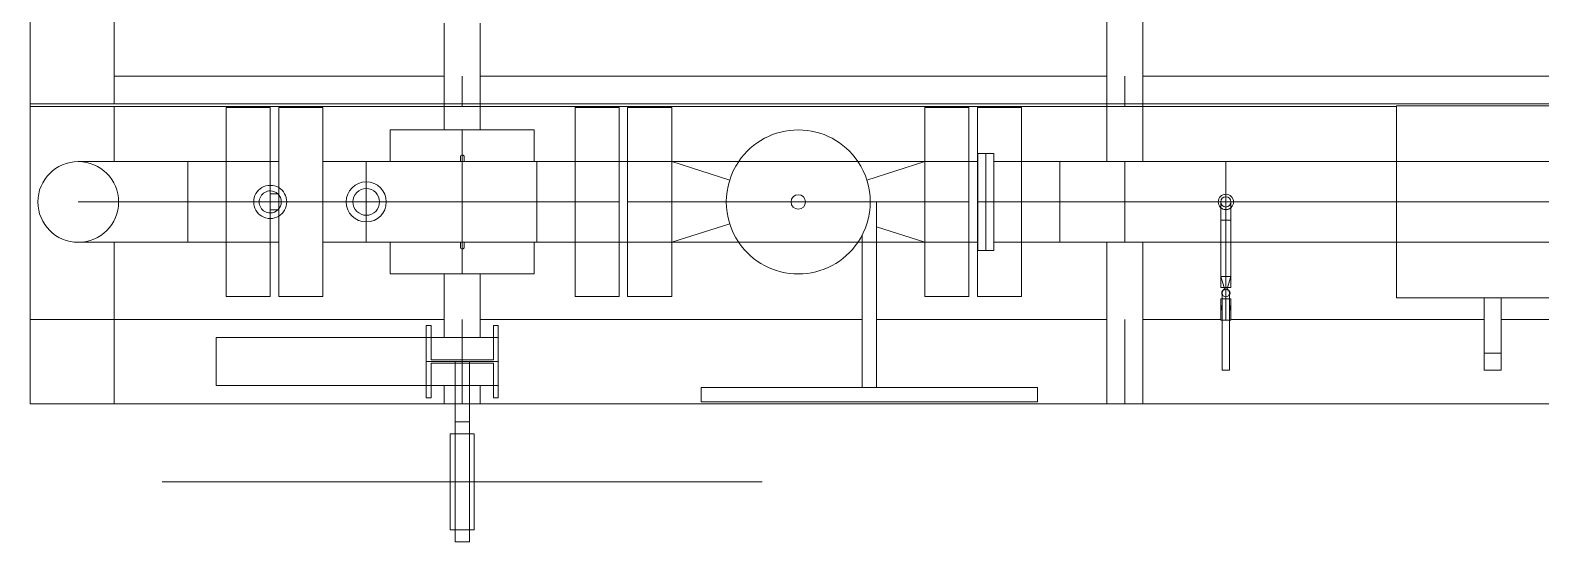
# Model space of a CAD drawing. Header units: inches. Extents: x -1128 to 651, y 96 to 845.
# Drawn here: x -1031.855 to -1029.015, y 707.2 to 708.161 of the extents above; entities that cross this region are included whole.
import ezdxf

# ---------------------------------------------------------------- set-up
doc = ezdxf.new("R2010")
doc.units = ezdxf.units.IN
doc.header["$MEASUREMENT"] = 0
doc.layers.add('EQUIPMENT LAYOUT-EMBED 1_DWG$0$DwgTemplate', color=7, linetype='Continuous')
doc.layers.add('Layout', color=6, linetype='Continuous', lineweight=18)

# ---------------------------------------------------------------- blocks, each defined once
blk = doc.blocks.new('A$C55974CAD')
at = {"layer": 'EQUIPMENT LAYOUT-EMBED 1_DWG$0$DwgTemplate', "color": 1, "lineweight": 0}
for p, q in [((32.1, 8.7), (32.1, 7.8375)), ((32.1, 8.7), (32.275, 8.7)), ((32.1, 8.525), (32.1, 8.7)), ((32.7185, 8.7), (32.1, 8.7)), ((32.275, 8.7), (32.275, 7.8375)), ((32.7185, 8.7), (32.7245, 8.7)), ((32.7185, 8.7), (32.7185, 5.8536)), ((33.4255, 8.7), (32.7245, 8.7)), ((32.7245, 5.5), (32.7245, 8.7)), ((32.4359, 8.525), (32.1, 8.525)), ((32.7185, 8.525), (32.6041, 8.525)), ((32.9707, 8.525), (32.7245, 8.525)), ((32.7815, 8.525), (32.7815, 7.8375)), ((31.9375, 8.425), (31.9375, 7.825)), ((31.9375, 7.825), (31.9375, 8.415)), ((32.1375, 7.725), (32.1375, 8.3127)), ((32.1375, 8.3127), (32.2375, 8.3127)), ((32.2375, 7.725), (32.2375, 8.3127)), ((32.2625, 7.875), (32.1125, 7.875)), ((32.1125, 7.875), (32.1125, 7.865)), ((32.2625, 7.865), (32.2625, 7.875)), ((32.1375, 7.8375), (32.1, 7.8375)), ((32.1, 7.7625), (32.1, 7.8375)), ((32.1125, 7.865), (32.184, 7.865)), ((32.184, 7.865), (32.184, 7.735)), ((32.191, 7.735), (32.191, 7.865)), ((32.191, 7.865), (32.2625, 7.865)), ((32.37, 7.8375), (32.2375, 7.8375)), ((32.892, 7.8375), (32.67, 7.8375)), ((31.9375, 7.825), (31.9375, 7.815)), ((31.9375, 7.815), (31.9375, 7.825)), ((31.9375, 7.785), (31.9375, 7.775)), ((31.9375, 7.775), (31.9375, 7.785)), ((31.9375, 7.775), (31.9375, 7.175)), ((31.9375, 7.185), (31.9375, 7.775)), ((32.1, 7.7625), (32.1, 6.4575)), ((32.1375, 7.7625), (32.1, 7.7625)), ((32.37, 7.7625), (32.2375, 7.7625)), ((32.275, 7.7625), (32.275, 6.967)), ((32.892, 7.7625), (32.67, 7.7625)), ((32.7815, 7.7625), (32.7815, 6.4575)), ((32.184, 7.735), (32.1125, 7.735)), ((32.1125, 7.735), (32.1125, 7.725)), ((32.1125, 7.725), (32.2625, 7.725)), ((32.2375, 7.725), (32.1375, 7.725)), ((32.2625, 7.735), (32.191, 7.735)), ((32.2625, 7.725), (32.2625, 7.735)), ((32.275, 6.937), (32.275, 6.4575)), ((32.1, 6.3825), (32.1, 6.4575)), ((32.4359, 6.4575), (32.1, 6.4575)), ((32.925, 6.4575), (32.6041, 6.4575)), ((32.1, 6.3825), (32.1, 5.275)), ((32.4359, 6.3825), (32.1, 6.3825)), ((32.275, 6.3825), (32.275, 6.2199)), ((32.925, 6.3825), (32.6041, 6.3825)), ((32.7815, 6.3825), (32.7815, 5.5)), ((32.275, 6.1986), (32.275, 5.6711)), ((32.275, 5.6361), (32.275, 5.2912))]:
    blk.add_line(p, q, dxfattribs=at)
at = {"layer": 'EQUIPMENT LAYOUT-EMBED 1_DWG$0$DwgTemplate', "color": 7, "lineweight": 0}
for p, q in [((32.4359, 8.3714), (32.4359, 8.6)), ((32.52, 8.6), (32.52, 8.3714)), ((32.6041, 8.6), (32.6041, 8.3714)), ((32.4359, 8.3714), (32.52, 8.3714)), ((32.4359, 8.3714), (32.4359, 8.292)), ((32.6041, 8.3714), (32.4359, 8.3714)), ((32.52, 8.1999), (32.52, 8.3714)), ((32.52, 8.3714), (32.6041, 8.3714)), ((32.52, 8.3714), (32.52, 8.3714)), ((32.52, 8.3714), (32.52, 8.3714)), ((32.6041, 8.3714), (32.6041, 8.292)), ((32.3231, 8.292), (32.52, 8.292)), ((32.3231, 8.292), (32.3231, 8.1999)), ((32.4359, 8.2), (32.4359, 8.292)), ((32.52, 8.292), (32.7168, 8.292)), ((32.6041, 8.2), (32.6041, 8.292)), ((32.7168, 8.292), (32.7168, 8.1999)), ((32.3231, 8.1999), (32.52, 8.1999)), ((32.6041, 8.2), (32.4359, 8.2)), ((32.4359, 8.1999), (32.4359, 8.2)), ((32.4359, 8.1824), (32.4359, 8.1999)), ((32.52, 8.1999), (32.7168, 8.1999)), ((32.52, 8.1999), (32.52, 8)), ((32.6041, 8.1999), (32.6041, 8.2)), ((32.6041, 8.1824), (32.6041, 8.1999)), ((32.6041, 8), (32.4359, 8)), ((32.52, 8), (32.52, 7.6445)), ((32.52, 8), (32.52, 8)), ((32.52, 8), (32.52, 8)), ((31.8375, 7.785), (31.8375, 7.815)), ((32.0375, 7.785), (32.0375, 7.815)), ((32.0625, 7.815), (32.0625, 7.785)), ((32.1875, 7.815), (32.1375, 7.815)), ((32.1875, 7.815), (32.1375, 7.815)), ((32.1375, 7.785), (32.1875, 7.785)), ((32.1875, 7.785), (32.1375, 7.785)), ((32.4359, 7.6445), (32.52, 7.6445)), ((32.4359, 7.6445), (32.52, 7.6445)), ((32.52, 7.6445), (32.6041, 7.6445)), ((32.52, 7.4731), (32.52, 7.6445)), ((32.52, 7.6445), (32.6041, 7.6445)), ((32.3231, 7.5651), (32.4359, 7.5651)), ((32.3231, 7.5651), (32.3231, 7.4731)), ((32.4359, 7.5651), (32.52, 7.5651)), ((32.52, 7.5651), (32.6041, 7.5651)), ((32.6041, 7.5651), (32.7168, 7.5651)), ((32.7168, 7.5651), (32.7168, 7.4731)), ((32.3231, 7.4731), (32.4359, 7.4731)), ((32.4359, 7.4731), (32.52, 7.4731)), ((32.52, 7.4731), (32.6041, 7.4731)), ((32.6041, 7.4731), (32.7168, 7.4731)), ((32.4359, 7.4556), (32.3231, 7.4556)), ((32.3231, 7.3635), (32.3231, 7.4556)), ((32.52, 7.4556), (32.4359, 7.4556)), ((32.52, 7.4556), (32.52, 6.7444)), ((32.6041, 7.4556), (32.52, 7.4556)), ((32.7168, 7.4556), (32.6041, 7.4556)), ((32.7168, 7.3635), (32.7168, 7.4556)), ((32.4359, 7.3635), (32.3231, 7.3635)), ((32.6041, 7.3635), (32.4359, 7.3635)), ((32.52, 7.3635), (32.4359, 7.3635)), ((32.4744, 7.2429), (32.4359, 7.3635)), ((32.6041, 7.3635), (32.52, 7.3635)), ((32.5656, 7.2429), (32.6041, 7.3635)), ((32.7168, 7.3635), (32.6041, 7.3635)), ((32.104, 6.952), (32.104, 7.302)), ((32.104, 7.302), (32.134, 7.302)), ((32.134, 6.952), (32.134, 7.302)), ((32.134, 6.967), (32.4359, 6.967)), ((32.4359, 6.967), (32.4506, 6.967)), ((32.5656, 6.9571), (32.6041, 6.8364)), ((32.104, 6.602), (32.104, 6.952)), ((32.134, 6.602), (32.134, 6.952)), ((32.134, 6.937), (32.4359, 6.937)), ((32.468, 6.937), (32.4359, 6.8364)), ((32.4359, 6.937), (32.52, 6.937)), ((32.52, 6.937), (32.52, 6.95)), ((32.3231, 6.8364), (32.4359, 6.8364)), ((32.3231, 6.8364), (32.3231, 6.7444)), ((32.4359, 6.8364), (32.52, 6.8364)), ((32.4359, 6.8364), (32.52, 6.8364)), ((32.52, 6.8364), (32.6041, 6.8364)), ((32.52, 6.8364), (32.6041, 6.8364)), ((32.6041, 6.8364), (32.7168, 6.8364)), ((32.7168, 6.8364), (32.7168, 6.7444)), ((32.3231, 6.7444), (32.4359, 6.7444)), ((32.4359, 6.7444), (32.52, 6.7444)), ((32.52, 6.7444), (32.6041, 6.7444)), ((32.6041, 6.7444), (32.7168, 6.7444)), ((32.4359, 6.7269), (32.3231, 6.7269)), ((32.3231, 6.6348), (32.3231, 6.7269)), ((32.52, 6.7269), (32.4359, 6.7269)), ((32.52, 6.7269), (32.52, 6.5554)), ((32.6041, 6.7269), (32.52, 6.7269)), ((32.7168, 6.7269), (32.6041, 6.7269)), ((32.7168, 6.6348), (32.7168, 6.7269)), ((32.4359, 6.6348), (32.3231, 6.6348)), ((32.52, 6.6348), (32.4359, 6.6348)), ((32.6041, 6.6348), (32.52, 6.6348)), ((32.7168, 6.6348), (32.6041, 6.6348)), ((32.104, 6.602), (32.134, 6.602)), ((32.4359, 6.5554), (32.52, 6.5554)), ((32.52, 6.5554), (32.4359, 6.5554)), ((32.52, 6.5554), (32.52, 6.2093)), ((32.52, 6.5554), (32.6041, 6.5554)), ((32.6041, 6.5554), (32.52, 6.5554)), ((32.17, 6.2093), (32.17, 6.2168)), ((32.17, 6.2168), (32.33, 6.2168)), ((32.17, 6.2018), (32.17, 6.2093)), ((32.17, 6.2018), (32.33, 6.2018)), ((32.2737, 6.2168), (32.2737, 6.2199)), ((32.2737, 6.2199), (32.3182, 6.2199)), ((32.2737, 6.2093), (32.2737, 6.2168)), ((32.2737, 6.2093), (32.3182, 6.2093)), ((32.2737, 6.2018), (32.2737, 6.2093)), ((32.2737, 6.1986), (32.2737, 6.2018)), ((32.2952, 6.2199), (32.2952, 6.2168)), ((32.3055, 6.2168), (32.2952, 6.2199)), ((32.2952, 6.2018), (32.2952, 6.1986)), ((32.3055, 6.2018), (32.2952, 6.1986)), ((32.3182, 6.2168), (32.3182, 6.2199)), ((32.3182, 6.2093), (32.3182, 6.2168)), ((32.3182, 6.2093), (32.3182, 6.2093)), ((32.3182, 6.2093), (32.3182, 6.2093)), ((32.3182, 6.2018), (32.3182, 6.2093)), ((32.3418, 6.2093), (32.3182, 6.2093)), ((32.3182, 6.1986), (32.3182, 6.2018)), ((32.3383, 6.2118), (32.3418, 6.2129)), ((32.3383, 6.2067), (32.3418, 6.2056)), ((32.3418, 6.2129), (32.3648, 6.2199)), ((32.3418, 6.2199), (32.3418, 6.1986)), ((32.3418, 6.2199), (32.4359, 6.2199)), ((32.3648, 6.2093), (32.3418, 6.2093)), ((32.3418, 6.2056), (32.3648, 6.1986)), ((32.3648, 6.1986), (32.3648, 6.2199)), ((32.4359, 6.2093), (32.3648, 6.2093)), ((32.4359, 6.2199), (32.4819, 6.2199)), ((32.6041, 6.2093), (32.4359, 6.2093)), ((32.4819, 6.2093), (32.4359, 6.2093)), ((32.4819, 6.2093), (32.4819, 6.2199)), ((32.52, 6.2199), (32.4819, 6.2199)), ((32.4819, 6.2199), (32.4819, 6.1986)), ((32.4819, 6.2093), (32.4819, 6.2093)), ((32.4819, 6.2093), (32.4819, 6.2093)), ((32.52, 6.2093), (32.4819, 6.2093)), ((32.4819, 6.1986), (32.4819, 6.2093)), ((32.52, 6.2093), (32.52, 4.7427)), ((32.52, 6.2093), (32.52, 6.2093)), ((32.52, 6.2093), (32.52, 6.2093)), ((32.2737, 6.1986), (32.3182, 6.1986)), ((32.3418, 6.1986), (32.4359, 6.1986)), ((32.4359, 6.1986), (32.4819, 6.1986)), ((32.4819, 6.1986), (32.52, 6.1986)), ((32.4359, 5.4536), (32.4359, 5.8536)), ((32.6041, 5.4536), (32.6041, 5.8536))]:
    blk.add_line(p, q, dxfattribs=at)
at = {"layer": 'EQUIPMENT LAYOUT-EMBED 1_DWG$0$DwgTemplate', "color": 5, "lineweight": 0}
for p, q in [((32.52, 8.1824), (32.3231, 8.1824)), ((32.3231, 8.0904), (32.3231, 8.1824)), ((32.5033, 8.1999), (32.5033, 8.1824)), ((32.7168, 8.1824), (32.52, 8.1824)), ((32.5366, 8.1999), (32.5366, 8.1824)), ((32.7168, 8.0904), (32.7168, 8.1824)), ((32.52, 8.0904), (32.3231, 8.0904)), ((32.4359, 6.7261), (32.4359, 8.0904)), ((32.7168, 8.0904), (32.52, 8.0904)), ((32.6041, 6.7261), (32.6041, 8.0904)), ((31.8125, 7.815), (31.9375, 7.815)), ((31.8125, 7.815), (31.9375, 7.815)), ((31.8125, 7.815), (31.8125, 7.785)), ((31.8375, 7.825), (32.0375, 7.825)), ((32.0375, 7.825), (31.8375, 7.825)), ((31.8375, 7.815), (31.8375, 7.825)), ((32.1375, 7.815), (31.9375, 7.815)), ((32.1375, 7.815), (31.9375, 7.815)), ((31.9375, 7.785), (31.9375, 7.815)), ((31.9375, 7.785), (31.9375, 7.815)), ((32.0375, 7.815), (32.0375, 7.825)), ((31.9375, 7.785), (31.8125, 7.785)), ((31.8125, 7.785), (31.9375, 7.785)), ((31.8375, 7.775), (31.8375, 7.785)), ((32.0375, 7.775), (31.8375, 7.775)), ((32.0375, 7.775), (31.8375, 7.775)), ((31.9375, 7.785), (32.1375, 7.785)), ((32.1375, 7.785), (31.9375, 7.785)), ((32.0375, 7.775), (32.0375, 7.785)), ((32.419, 6.7261), (32.621, 6.7261)), ((32.419, 6.7092), (32.419, 6.7261)), ((32.419, 6.7092), (32.621, 6.7092)), ((32.419, 6.6924), (32.419, 6.7092)), ((32.621, 6.7092), (32.621, 6.7261)), ((32.621, 6.6924), (32.621, 6.7092)), ((32.419, 6.6924), (32.621, 6.6924)), ((32.4359, 5.8536), (32.4359, 6.6924)), ((32.6041, 5.8536), (32.6041, 6.6924)), ((32.72, 5.8536), (32.32, 5.8536)), ((32.32, 5.5), (32.32, 5.8536)), ((32.72, 5.8536), (32.72, 5.5)), ((32.17, 5.6711), (32.205, 5.6711)), ((32.17, 5.6711), (32.17, 5.6361)), ((32.205, 5.6361), (32.205, 5.6711)), ((32.205, 5.6711), (32.32, 5.6711)), ((32.205, 5.6361), (32.17, 5.6361)), ((32.205, 5.6361), (32.32, 5.6361))]:
    blk.add_line(p, q, dxfattribs=at)
at = {"layer": 'EQUIPMENT LAYOUT-EMBED 1_DWG$0$DwgTemplate', "color": 3, "lineweight": 0}
for p, q in [((32.37, 7.95), (32.4359, 7.95)), ((32.37, 7.65), (32.37, 7.95)), ((32.6041, 7.95), (32.67, 7.95)), ((32.67, 7.65), (32.67, 7.95)), ((32.426, 7.804), (32.4359, 7.804)), ((32.6041, 7.804), (32.614, 7.804)), ((32.4359, 7.796), (32.426, 7.796)), ((32.6041, 7.8), (32.4359, 7.8)), ((32.614, 7.796), (32.6041, 7.796)), ((32.37, 7.65), (32.4359, 7.65)), ((32.6041, 7.65), (32.67, 7.65))]:
    blk.add_line(p, q, dxfattribs=at)
at = {"layer": 'EQUIPMENT LAYOUT-EMBED 1_DWG$0$DwgTemplate', "color": 9, "lineweight": 0}
for p, q in [((32.1875, 7.725), (32.1875, 7.875)), ((32.275, 7.8), (32.1, 7.8)), ((32.4359, 7.8), (32.37, 7.8)), ((32.67, 7.8), (32.6041, 7.8)), ((32.7815, 7.8), (32.7185, 7.8)), ((32.275, 6.42), (32.1, 6.42)), ((32.6041, 6.42), (32.4359, 6.42)), ((32.7815, 6.42), (32.7185, 6.42))]:
    blk.add_line(p, q, dxfattribs=at)
at = {"layer": 'EQUIPMENT LAYOUT-EMBED 1_DWG$0$DwgTemplate', "color": 7, "lineweight": 0}
for centre, radius in [((32.52, 8), 0.0417), ((32.52, 8), 0.0278), ((32.52, 7.1), 0.015), ((32.33, 6.2093), 0.0075), ((32.52, 6.2093), 0.016), ((32.52, 6.2093), 0.0107)]:
    blk.add_circle(centre, radius, dxfattribs=at)
for centre, radius, start, end in [((32.52, 8.6), 0.0841, 0, 180), ((32.52, 8.6), 0.0841, 0, 180), ((32.52, 8.6), 0.0841, 180, 0), ((32.52, 8.2), 0.0345, 359.9171, 180.0829), ((32.52, 8.2), 0.023, 359.8756, 180.1244), ((32.52, 8.2), 0.0345, 180.0829, 210.5959), ((32.52, 8.2), 0.0345, 210.5959, 270), ((32.52, 8.2), 0.023, 180.1244, 223.5875), ((32.52, 8.2), 0.023, 223.5875, 270), ((32.52, 8.2), 0.023, 270, 316.4125), ((32.52, 8.2), 0.0345, 270, 329.4041), ((32.52, 8.2), 0.023, 316.4125, 359.8756), ((32.52, 8.2), 0.0345, 329.4041, 359.9171), ((32.52, 7.1), 0.15, 55.8808, 124.1192), ((32.52, 7.1), 0.15, 124.1192, 180), ((32.52, 7.1), 0.15, 304.1192, 55.8808), ((32.52, 7.1), 0.15, 180, 235.8808), ((32.52, 7.1), 0.15, 235.8808, 304.1192), ((32.33, 6.2093), 0.0087, 17.0439, 120.4447), ((32.33, 6.2093), 0.0087, 239.5553, 270), ((32.33, 6.2093), 0.0087, 270, 342.9561)]:
    blk.add_arc(centre, radius, start, end, dxfattribs=at)
at = {"layer": 'EQUIPMENT LAYOUT-EMBED 1_DWG$0$DwgTemplate', "color": 3, "lineweight": 0}
for centre, start, end in [((32.426, 7.8), 90, 270), ((32.614, 7.8), 270, 90)]:
    blk.add_arc(centre, 0.004, start, end, dxfattribs=at)

msp = doc.modelspace()

# ---------------------------------------------------------------- block references
at = {"layer": 'Layout', "xscale": 0.9025, "yscale": 0.9025, "zscale": 0.9025, "rotation": 90}
msp.add_blockref('A$C55974CAD', (-1024.0033, 678.4893), dxfattribs=at)

doc.saveas('drawing.dxf')
